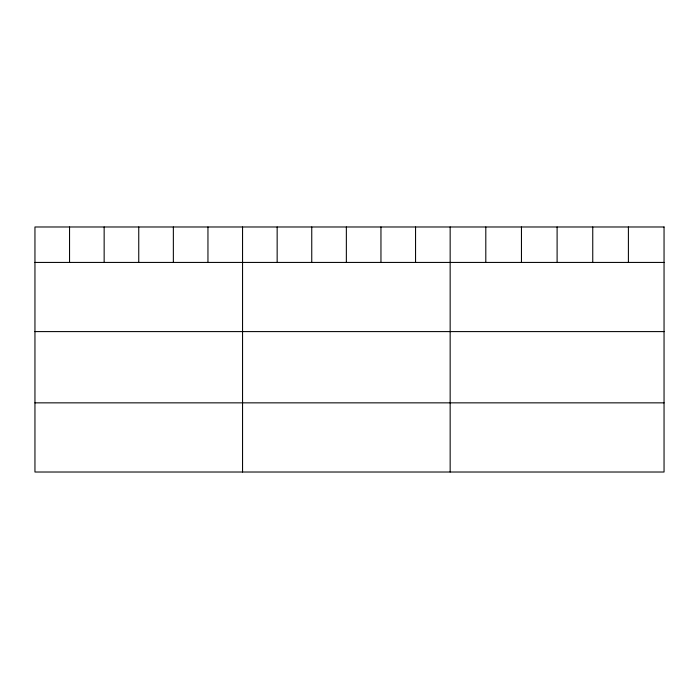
<?xml version="1.0" encoding="UTF-8"?>
<svg xmlns="http://www.w3.org/2000/svg" width="699" height="699" viewBox="0 0 699 699"><rect width="100%" height="100%" fill="white"/><g stroke="black" fill="none" stroke-linecap="round" stroke-linejoin="round"><path stroke-width="1.05" d="M34.95 262.431L664.05 262.431M34.95 331.597L664.05 331.597M34.95 402.851L664.05 402.851M628.401 226.983L628.401 262.431M592.752 226.983L592.752 262.431M557.103 226.983L557.103 262.431M521.454 226.983L521.454 262.431M485.805 226.983L485.805 262.431M450.156 226.983L450.156 472.017M415.556 226.983L415.556 262.431M380.955 226.983L380.955 262.431M346.354 226.983L346.354 262.431M311.754 226.983L311.754 262.431M277.154 226.983L277.154 262.431M242.553 226.983L242.553 472.017M207.953 226.983L207.953 262.431M173.352 226.983L173.352 262.431M138.752 226.983L138.752 262.431M104.151 226.983L104.151 262.431M69.55 226.983L69.55 262.431M664.05 226.983L34.95 226.983L34.95 472.017L664.05 472.017L664.05 226.983"/></g></svg>
